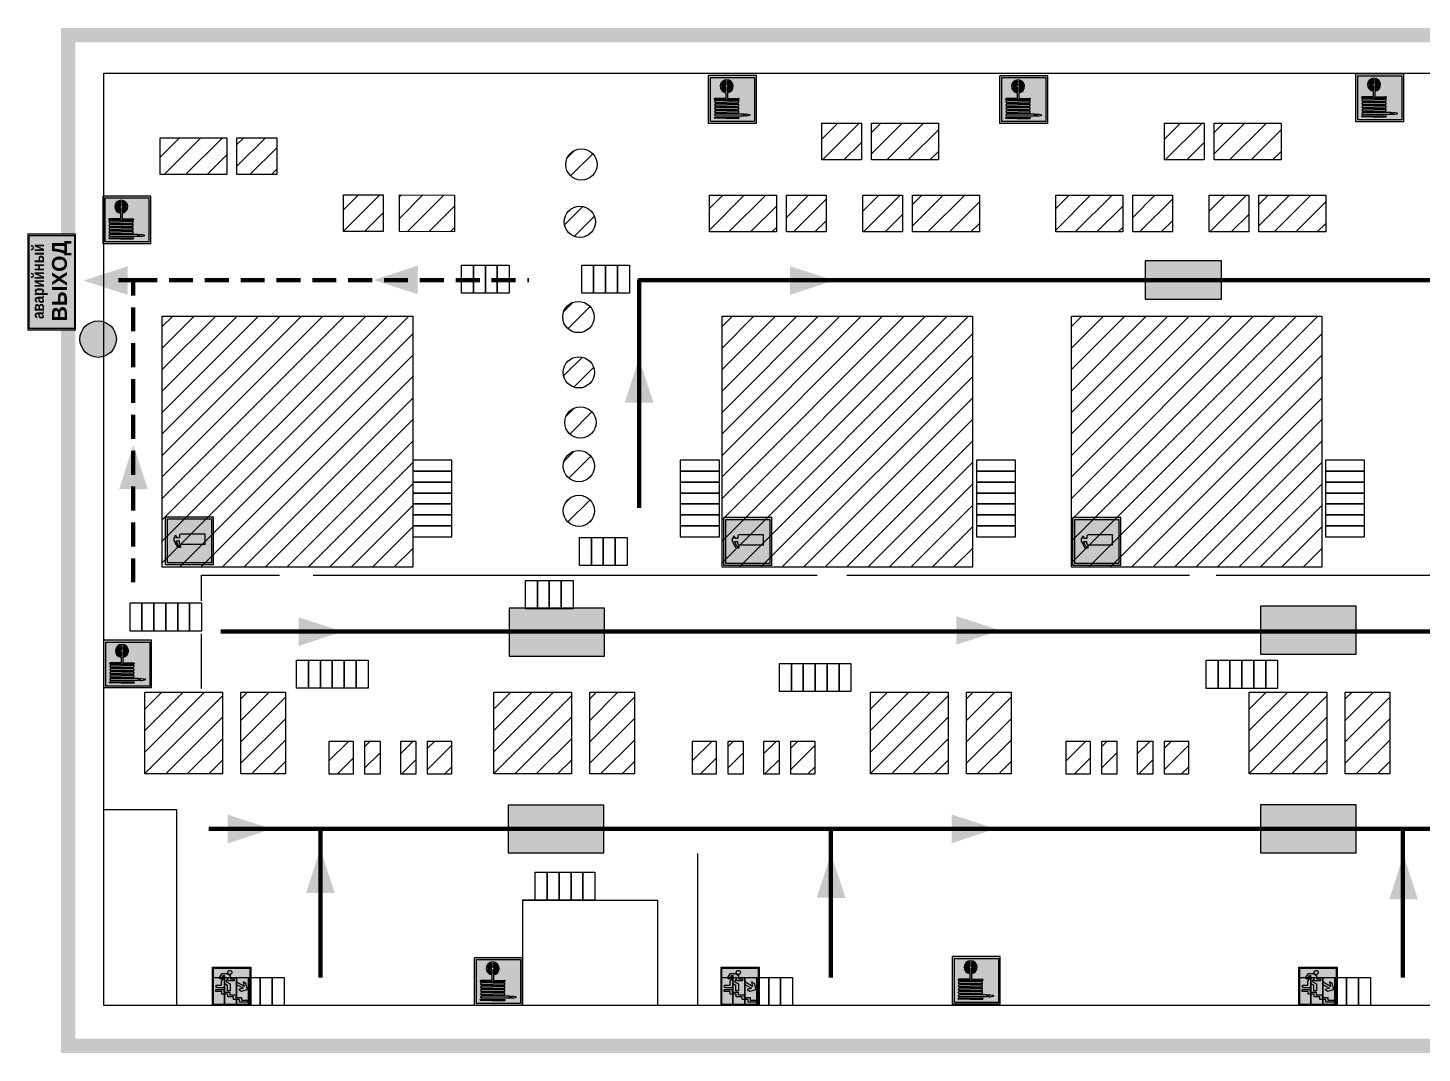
# Model space of a CAD drawing. Header units: millimetres. Extents: x 13114 to 67229, y 22859 to 38520.
# Drawn here: x 24168 to 24401.4, y 25104.1 to 25275.6 of the extents above; entities that cross this region are included whole.
import ezdxf

# ---------------------------------------------------------------- set-up
doc = ezdxf.new("R2010")
doc.units = ezdxf.units.MM
doc.linetypes.add('{ Wide Dash }', pattern=[12, 4, -2, 4, -2])
doc.layers.add('План_Штампы', color=7, linetype='Continuous')
doc.styles.add('обычный', font='arial.ttf')
pattern_1 = [(45, (1196.5, 21661.3377), (-1.79605122, 1.79605122), [])]
pattern_2 = [(45, (1257.2977, 21661.3377), (-1.79605122, 1.79605122), [])]
pattern_3 = [(45, (1319.872, 21661.3377), (-1.79605122, 1.79605122), [])]

# ---------------------------------------------------------------- blocks, each defined once
blk = doc.blocks.new('вниз')
at = {"lineweight": 0, "true_color": 0xffffff}
h = blk.add_hatch(color=7, dxfattribs=at)
h.dxf.hatch_style = 1
h.paths.add_polyline_path([(40994.51, -4472.22), (40986.51, -4472.22), (40986.51, -4480.22), (40994.51, -4480.22)])
h.paths.add_polyline_path([(40994.31, -4472.42), (40994.31, -4480.01), (40986.71, -4480.01), (40986.71, -4472.42)], flags=16)
h.paths.add_polyline_path([(40988.43, -4473.53), (40989.43, -4473.53), (40990.19, -4473.96), (40990.19, -4474.6), (40991, -4474.6), (40991, -4475.06), (40989.73, -4475.06), (40989.73, -4474.46), (40989.3, -4475.18), (40990.17, -4475.7), (40990.17, -4477.11), (40989.63, -4477.11), (40989.63, -4476.01), (40988.94, -4475.59), (40988.94, -4476.46), (40988.94, -4476.46), (40987.47, -4476.46), (40987.26, -4476.46), (40987.26, -4475.92), (40988.4, -4475.92), (40988.4, -4475.2), (40989.1, -4473.99), (40988.66, -4473.99), (40988.24, -4474.7), (40987.86, -4474.47), (40988.41, -4473.56)], flags=0)
h.paths.add_polyline_path([(40990.55, -4473.29, -1), (40989.69, -4473.29, -1)], flags=0)
h.paths.add_polyline_path([(40988.85, -4476.89), (40988.85, -4477.43), (40990.1, -4477.43), (40990.1, -4477.99), (40991.34, -4477.99), (40991.34, -4478.54), (40992.59, -4478.54), (40992.59, -4479.09), (40993.83, -4479.09), (40993.83, -4479.52), (40992.17, -4479.52), (40992.17, -4478.97), (40990.91, -4478.97), (40990.91, -4478.41), (40989.68, -4478.41), (40989.68, -4477.86), (40988.43, -4477.86), (40988.43, -4477.31), (40987.6, -4477.31), (40987.18, -4477.31), (40987.18, -4476.89)], flags=0)
h.paths.add_polyline_path([(40991.61, -4475.33), (40993.12, -4476.2), (40992.9, -4475.27), (40993.48, -4475.6), (40993.83, -4476.88), (40992.56, -4477.22), (40991.97, -4476.88), (40992.9, -4476.61), (40991.38, -4475.74), (40991.58, -4475.39)], flags=0)
h.paths.add_polyline_path([(40990.19, -4473.96), (40989.43, -4473.53), (40988.43, -4473.53), (40988.41, -4473.56), (40987.86, -4474.47), (40988.24, -4474.7), (40988.66, -4473.99), (40989.1, -4473.99), (40988.4, -4475.2), (40988.4, -4475.92), (40987.26, -4475.92), (40987.26, -4476.46), (40987.47, -4476.46), (40988.94, -4476.46), (40988.94, -4476.27), (40988.94, -4475.59), (40989.63, -4476.01), (40989.63, -4477.11), (40990.17, -4477.11), (40990.17, -4475.7), (40989.3, -4475.18), (40989.73, -4474.46), (40989.73, -4475.06), (40991, -4475.06), (40991, -4474.6), (40990.19, -4474.6)], flags=0)
h.paths.add_polyline_path([(40990.55, -4473.29, 1), (40989.69, -4473.29, 1)], flags=0)
h.paths.add_polyline_path([(40991.61, -4475.33), (40991.58, -4475.39), (40991.38, -4475.74), (40992.9, -4476.61), (40991.97, -4476.88), (40992.56, -4477.22), (40993.83, -4476.88), (40993.48, -4475.6), (40992.9, -4475.27), (40993.12, -4476.2)], flags=0)
h.paths.add_polyline_path([(40990.1, -4477.43), (40988.85, -4477.43), (40988.85, -4476.89), (40987.18, -4476.89), (40987.18, -4477.31), (40987.6, -4477.31), (40988.43, -4477.31), (40988.43, -4477.86), (40989.68, -4477.86), (40989.68, -4478.41), (40990.91, -4478.41), (40990.91, -4478.97), (40992.17, -4478.97), (40992.17, -4479.52), (40993.83, -4479.52), (40993.83, -4479.09), (40992.59, -4479.09), (40992.59, -4478.54), (40991.34, -4478.54), (40991.34, -4477.99), (40990.1, -4477.99)], flags=0)
at = {"lineweight": 0}
h = blk.add_hatch(color=126, dxfattribs=at)
h.dxf.hatch_style = 1
h.paths.add_polyline_path([(40994.31, -4472.42), (40986.71, -4472.42), (40986.71, -4480.01), (40994.31, -4480.01)])
h.paths.add_polyline_path([(40988.43, -4473.53), (40989.43, -4473.53), (40990.19, -4473.96), (40990.19, -4474.6), (40991, -4474.6), (40991, -4475.06), (40989.73, -4475.06), (40989.73, -4474.46), (40989.3, -4475.18), (40990.17, -4475.7), (40990.17, -4477.11), (40989.63, -4477.11), (40989.63, -4476.01), (40988.94, -4475.59), (40988.94, -4476.46), (40988.94, -4476.46), (40987.47, -4476.46), (40987.26, -4476.46), (40987.26, -4475.92), (40988.4, -4475.92), (40988.4, -4475.2), (40989.1, -4473.99), (40988.66, -4473.99), (40988.24, -4474.7), (40987.86, -4474.47), (40988.41, -4473.56)], flags=16)
h.paths.add_polyline_path([(40990.55, -4473.29, -1), (40989.69, -4473.29, -1)], flags=16)
h.paths.add_polyline_path([(40988.85, -4476.89), (40988.85, -4477.43), (40990.1, -4477.43), (40990.1, -4477.99), (40991.34, -4477.99), (40991.34, -4478.54), (40992.59, -4478.54), (40992.59, -4479.09), (40993.83, -4479.09), (40993.83, -4479.52), (40992.17, -4479.52), (40992.17, -4478.97), (40990.91, -4478.97), (40990.91, -4478.41), (40989.68, -4478.41), (40989.68, -4477.86), (40988.43, -4477.86), (40988.43, -4477.31), (40987.6, -4477.31), (40987.18, -4477.31), (40987.18, -4476.89)], flags=16)
h.paths.add_polyline_path([(40991.61, -4475.33), (40993.12, -4476.2), (40992.9, -4475.27), (40993.48, -4475.6), (40993.83, -4476.88), (40992.56, -4477.22), (40991.97, -4476.88), (40992.9, -4476.61), (40991.38, -4475.74), (40991.58, -4475.39)], flags=16)
at = {"lineweight": 0, "true_color": 0xffffff}
h = blk.add_hatch(color=7, dxfattribs=at)
h.dxf.hatch_style = 1
h.paths.add_polyline_path([(40989.73, -4474.46), (40989.73, -4475.06), (40991, -4475.06), (40991, -4474.6), (40990.19, -4474.6), (40990.19, -4473.96), (40989.43, -4473.53), (40988.43, -4473.53), (40988.41, -4473.56), (40987.86, -4474.47), (40988.24, -4474.7), (40988.66, -4473.99), (40989.1, -4473.99), (40988.4, -4475.2), (40988.4, -4475.92), (40987.26, -4475.92), (40987.26, -4476.46), (40987.47, -4476.46), (40988.94, -4476.46), (40988.94, -4475.59), (40989.63, -4476.01), (40989.63, -4477.11), (40990.17, -4477.11), (40990.17, -4475.7), (40989.3, -4475.18)])
h.paths.add_polyline_path([(40989.69, -4473.29, 1), (40990.55, -4473.29, 1)])
h.paths.add_polyline_path([(40991.61, -4475.33), (40991.58, -4475.39), (40991.38, -4475.74), (40992.9, -4476.61), (40991.97, -4476.88), (40992.56, -4477.22), (40993.83, -4476.88), (40993.48, -4475.6), (40992.9, -4475.27), (40993.12, -4476.2)])
h.paths.add_polyline_path([(40990.1, -4477.43), (40988.85, -4477.43), (40988.85, -4476.89), (40987.18, -4476.89), (40987.18, -4477.31), (40987.6, -4477.31), (40988.43, -4477.31), (40988.43, -4477.86), (40989.68, -4477.86), (40989.68, -4478.41), (40990.91, -4478.41), (40990.91, -4478.97), (40992.17, -4478.97), (40992.17, -4479.52), (40993.83, -4479.52), (40993.83, -4479.09), (40992.59, -4479.09), (40992.59, -4478.54), (40991.34, -4478.54), (40991.34, -4477.99), (40990.1, -4477.99)])
at = {"color": 126, "lineweight": 0}
for points in [[(40986.51, -4472.22), (40994.51, -4472.22), (40994.51, -4480.22), (40986.51, -4480.22)], [(40986.71, -4472.42), (40994.31, -4472.42), (40994.31, -4480.01), (40986.71, -4480.01)]]:
    blk.add_lwpolyline(points, close=True, dxfattribs=at)
for points in [[(40987.47, -4476.46), (40987.26, -4476.46), (40987.26, -4475.92), (40988.4, -4475.92), (40988.4, -4475.2), (40989.1, -4473.99), (40988.66, -4473.99), (40988.24, -4474.7), (40987.86, -4474.47), (40988.41, -4473.56), (40988.43, -4473.53), (40989.43, -4473.53), (40990.19, -4473.96), (40990.19, -4474.6), (40991, -4474.6), (40991, -4475.06), (40989.73, -4475.06), (40989.73, -4474.46), (40989.3, -4475.18), (40990.17, -4475.7), (40990.17, -4477.11), (40989.63, -4477.11), (40989.63, -4476.01), (40988.94, -4475.59), (40988.94, -4476.46)], [(40991.58, -4475.39), (40991.38, -4475.74), (40992.9, -4476.61), (40991.97, -4476.88), (40992.56, -4477.22), (40993.83, -4476.88), (40993.48, -4475.6), (40992.9, -4475.27), (40993.12, -4476.2), (40991.61, -4475.33), (40991.58, -4475.39)], [(40987.6, -4477.31), (40987.18, -4477.31), (40987.18, -4476.89), (40988.85, -4476.89), (40988.85, -4477.43), (40990.1, -4477.43), (40990.1, -4477.99), (40991.34, -4477.99), (40991.34, -4478.54), (40992.59, -4478.54), (40992.59, -4479.09), (40993.83, -4479.09), (40993.83, -4479.52), (40992.17, -4479.52), (40992.17, -4478.97), (40990.91, -4478.97), (40990.91, -4478.41), (40989.68, -4478.41), (40989.68, -4477.86), (40988.43, -4477.86), (40988.43, -4477.31), (40987.6, -4477.31)], [(40987.47, -4476.46), (40988.94, -4476.46), (40988.94, -4476.27)]]:
    blk.add_lwpolyline(points, dxfattribs=at)
blk.add_circle((40990.12, -4473.29), 0.432, dxfattribs=at)
blk = doc.blocks.new('A$C32E8229D')
at = {"true_color": 0xffffff}
blk.add_hatch(color=7, dxfattribs=at).paths.add_polyline_path([(0, 0), (0, -8), (16, -8), (16, 0)])
h = blk.add_hatch(color=126)
h.paths.add_polyline_path([(0.2, -0.2), (15.8, -0.2), (15.8, -7.8), (0.2, -7.8)])
h.paths.add_polyline_path([(13.49, -2.05), (12.08, -2.05), (11.37, -2.63, 0.162397), (11.29, -2.84), (11.29, -3.63), (10.35, -3.63), (10.35, -4.05), (11.68, -4.05), (11.68, -3.48), (12.26, -4.28), (11.29, -5.1), (11.29, -6.78), (11.85, -6.78), (11.85, -5.44), (12.8, -4.64), (12.8, -5.94), (14.46, -5.94), (14.46, -5.39), (13.45, -5.39), (13.45, -3.97), (12.46, -2.59), (13.15, -2.59), (13.69, -3.34), (14.18, -3)], flags=16)
h.paths.add_polyline_path([(10.74, -1.82, 1), (11.8, -1.82, 1)], flags=16)
h.paths.add_polyline_path([(9.39, -3.59), (5.99, -3.59), (6.56, -3.03), (5.91, -3.03), (5.1, -3.83), (5.91, -4.64), (6.56, -4.64), (5.99, -4.09), (9.39, -4.09)], flags=16)
h.paths.add_polyline_path([(4.29, -1.08), (1.72, -1.08), (1.72, -6.6), (4.29, -6.6)], flags=16)
at = {"color": 126}
blk.add_lwpolyline([(16, -8), (0, -8), (0, 0), (16, 0)], close=True, dxfattribs=at)
blk = doc.blocks.new('A$C7B8C2D5B')
at = {"lineweight": 0}
h = blk.add_hatch(color=5, dxfattribs=at)
h.dxf.hatch_style = 1
h.paths.add_polyline_path([(1.4, -3.02, 1), (-2.11, -3.02, 1)])
at = {"color": 5, "lineweight": 0}
blk.add_circle((-0.36, -3.02), 1.75, dxfattribs=at)
blk = doc.blocks.new('A$C41C009D9')
at = {"true_color": 0xffffff}
blk.add_hatch(color=7, dxfattribs=at).paths.add_polyline_path([(0, 8), (-16, 8), (-16, 0), (0, 0)])
h = blk.add_hatch(color=126)
h.dxf.hatch_style = 1
h.paths.add_polyline_path([(-15.8, 7.8), (-15.8, 0.2), (-0.2, 0.2), (-0.2, 7.8)])
at = {"color": 126}
for points in [[(-16, 0), (0, 0), (0, 8), (-16, 8)], [(-16, 0), (0, 0), (0, 8), (-16, 8)], [(-15.8, 7.8), (-0.2, 7.8), (-0.2, 0.2), (-15.8, 0.2)]]:
    blk.add_lwpolyline(points, close=True, dxfattribs=at)
at = {"color": 7, "true_color": 0xffffff, "insert": (-15.8, 7.3), "char_height": 2.5, "width": 15.5999, "attachment_point": 1, "style": 'обычный'}
blk.add_mtext('\\pi1.6133;{\\fArial|b1|i0|c204|p34;\\H0.8x;\\W0.8;аварийный\\H1.25x;\\W1;\\P\\pi1.2327;ВЫХОД}', dxfattribs=at)
blk = doc.blocks.new('A$C37112FD5')
at = {"true_color": 0xf5f5ff}
h = blk.add_hatch(color=7, dxfattribs=at)
h.dxf.hatch_style = 1
h.paths.add_polyline_path([(12.8, -7.4), (0, -7.4), (0, -20.2), (12.8, -20.2)])
h.paths.add_polyline_path([(12.29, -7.91), (12.29, -19.69), (0.51, -19.69), (0.51, -7.91)], flags=16)
h.paths.add_polyline_path([(4.98, -9.04, -0.42597), (5.17, -9.22), (5.17, -12.25), (5.17, -15.29, -0.432244), (4.98, -15.47), (4.83, -15.47, -0.42597), (4.64, -15.29), (4.64, -12.25), (4.64, -9.22, -0.432244), (4.83, -9.04)], flags=0)
h.paths.add_polyline_path([(4.28, -9.22), (4.28, -12.25), (4.28, -15.29, -0.432244), (4.09, -15.47), (3.94, -15.47, -0.42597), (3.75, -15.29), (3.75, -12.25), (3.75, -9.22, -0.432244), (3.94, -9.04), (4.09, -9.04, -0.42597)], flags=0)
h.paths.add_polyline_path([(5.72, -9.04), (5.87, -9.04, -0.42597), (6.06, -9.22), (6.06, -12.25), (6.06, -15.29, -0.432244), (5.87, -15.47), (5.72, -15.47, -0.42597), (5.53, -15.29), (5.53, -12.25), (5.53, -9.22, -0.432244)], flags=0)
h.paths.add_polyline_path([(6.42, -8.9), (6.5, -8.9, -0.42597), (6.69, -9.08), (6.69, -12.03), (8.21, -12.03, -15.824349), (8.21, -12.47), (6.69, -12.47), (6.69, -15.42, -0.432244), (6.5, -15.6), (6.42, -15.6)], flags=0)
h.paths.add_polyline_path([(3.39, -9.22), (3.39, -12.25), (3.39, -15.29, -0.432244), (3.2, -15.47), (3.05, -15.47, -0.42597), (2.85, -15.29), (2.85, -12.25), (2.85, -9.22, -0.432244), (3.05, -9.04), (3.2, -9.04, -0.42597)], flags=0)
h.paths.add_polyline_path([(2.5, -9.22), (2.5, -16.71), (1.96, -16.71), (1.96, -9.22, -0.432244), (2.15, -9.04), (2.31, -9.04, -0.42597)], flags=0)
h.paths.add_polyline_path([(1.61, -8.9), (1.61, -15.6), (1.57, -15.6, -0.42597), (1.37, -15.42), (1.37, -12.03), (1.37, -9.09, -0.432244), (1.57, -8.9)], flags=0)
h.paths.add_polyline_path([(9.76, -10.81), (9.76, -12.03), (8.49, -12.03, -0.336371)], flags=0)
h.paths.add_polyline_path([(8.49, -12.47), (9.76, -12.47), (9.76, -13.7, -0.336371)], flags=0)
h.paths.add_polyline_path([(10.11, -10.81, -0.336371), (11.38, -12.03), (10.11, -12.03)], flags=0)
h.paths.add_polyline_path([(10.11, -12.47), (11.38, -12.47, -0.336371), (10.11, -13.7)], flags=0)
h.paths.add_polyline_path([(2.5, -16.84), (2.5, -17.05), (1.97, -17.05), (1.97, -16.84)], flags=0)
h.paths.add_polyline_path([(2.5, -17.24, -0.033778), (2.24, -18.6, -0.033778), (1.97, -17.24)], flags=0)
h = blk.add_hatch(color=242)
h.dxf.hatch_style = 1
h.paths.add_polyline_path([(12.29, -7.91), (0.51, -7.91), (0.51, -19.69), (12.29, -19.69)])
h.paths.add_polyline_path([(6.42, -15.6), (6.42, -8.9), (6.5, -8.9, -0.42597), (6.69, -9.08), (6.69, -12.03), (8.21, -12.03, -15.824349), (8.21, -12.47), (6.69, -12.47), (6.69, -15.42, -0.432244), (6.5, -15.6)], flags=16)
h.paths.add_polyline_path([(5.87, -15.47), (5.72, -15.47, -0.42597), (5.53, -15.29), (5.53, -12.25), (5.53, -9.22, -0.432244), (5.72, -9.04), (5.87, -9.04, -0.42597), (6.06, -9.22), (6.06, -12.25), (6.06, -15.29, -0.432244)], flags=16)
h.paths.add_polyline_path([(4.98, -15.47), (4.83, -15.47, -0.42597), (4.64, -15.29), (4.64, -12.25), (4.64, -9.22, -0.432244), (4.83, -9.04), (4.98, -9.04, -0.42597), (5.17, -9.22), (5.17, -12.25), (5.17, -15.29, -0.432244)], flags=16)
h.paths.add_polyline_path([(4.09, -15.47), (3.94, -15.47, -0.42597), (3.75, -15.29), (3.75, -12.25), (3.75, -9.22, -0.432244), (3.94, -9.04), (4.09, -9.04, -0.42597), (4.28, -9.22), (4.28, -12.25), (4.28, -15.29, -0.432244)], flags=16)
h.paths.add_polyline_path([(3.2, -15.47), (3.05, -15.47, -0.42597), (2.85, -15.29), (2.85, -12.25), (2.85, -9.22, -0.432244), (3.05, -9.04), (3.2, -9.04, -0.42597), (3.39, -9.22), (3.39, -12.25), (3.39, -15.29, -0.432244)], flags=16)
h.paths.add_polyline_path([(2.5, -17.05), (1.97, -17.05), (1.97, -16.84), (2.5, -16.84)], flags=16)
h.paths.add_polyline_path([(2.5, -17.24, -0.033778), (2.24, -18.6, -0.033778), (1.97, -17.24)], flags=16)
h.paths.add_polyline_path([(2.5, -16.71), (1.96, -16.71), (1.96, -9.22, -0.432244), (2.15, -9.04), (2.31, -9.04, -0.42597), (2.5, -9.22)], flags=16)
h.paths.add_polyline_path([(1.61, -15.6), (1.57, -15.6, -0.42597), (1.37, -15.42), (1.37, -12.03), (1.37, -9.09, -0.432244), (1.57, -8.9), (1.61, -8.9)], flags=16)
h.paths.add_polyline_path([(8.49, -12.47), (9.76, -12.47), (9.76, -13.7, -0.336371)], flags=0)
h.paths.add_polyline_path([(10.11, -13.7), (10.11, -12.47), (11.38, -12.47, -0.336371)], flags=0)
h.paths.add_polyline_path([(8.49, -12.03, -0.336371), (9.76, -10.81), (9.76, -12.03)], flags=0)
h.paths.add_polyline_path([(10.11, -12.03), (10.11, -10.81, -0.336371), (11.38, -12.03)], flags=0)
h = blk.add_hatch(color=7, dxfattribs=at)
h.dxf.hatch_style = 1
h.paths.add_polyline_path([(1.61, -8.9), (1.57, -8.9, 0.432244), (1.37, -9.09), (1.37, -12.03), (1.37, -15.42, 0.42597), (1.57, -15.6), (1.61, -15.6)])
h.paths.add_polyline_path([(2.5, -9.22, 0.42597), (2.31, -9.04), (2.15, -9.04, 0.432244), (1.96, -9.22), (1.96, -16.71), (2.5, -16.71)])
h.paths.add_polyline_path([(2.5, -16.84), (1.97, -16.84), (1.97, -17.05), (2.5, -17.05)])
h.paths.add_polyline_path([(2.5, -17.24), (1.97, -17.24, 0.033778), (2.24, -18.6, 0.033778)])
h.paths.add_polyline_path([(3.39, -12.25), (3.39, -9.22, 0.42597), (3.2, -9.04), (3.05, -9.04, 0.432244), (2.85, -9.22), (2.85, -12.25), (2.85, -15.29, 0.42597), (3.05, -15.47), (3.2, -15.47, 0.432244), (3.39, -15.29)])
h.paths.add_polyline_path([(4.28, -12.25), (4.28, -9.22, 0.42597), (4.09, -9.04), (3.94, -9.04, 0.432244), (3.75, -9.22), (3.75, -12.25), (3.75, -15.29, 0.42597), (3.94, -15.47), (4.09, -15.47, 0.432244), (4.28, -15.29)])
h.paths.add_polyline_path([(5.17, -12.25), (5.17, -9.22, 0.42597), (4.98, -9.04), (4.83, -9.04, 0.432244), (4.64, -9.22), (4.64, -12.25), (4.64, -15.29, 0.42597), (4.83, -15.47), (4.98, -15.47, 0.432244), (5.17, -15.29)])
h.paths.add_polyline_path([(6.06, -12.25), (6.06, -9.22, 0.42597), (5.87, -9.04), (5.72, -9.04, 0.432244), (5.53, -9.22), (5.53, -12.25), (5.53, -15.29, 0.42597), (5.72, -15.47), (5.87, -15.47, 0.432244), (6.06, -15.29)])
h.paths.add_polyline_path([(6.69, -12.47), (8.21, -12.47, 15.824349), (8.21, -12.03), (6.69, -12.03), (6.69, -9.08, 0.42597), (6.5, -8.9), (6.42, -8.9), (6.42, -15.6), (6.5, -15.6, 0.432244), (6.69, -15.42)])
h.paths.add_polyline_path([(8.49, -12.47), (9.76, -12.47), (9.76, -13.7, -0.336371)], flags=16)
h.paths.add_polyline_path([(8.49, -12.03, -0.336371), (9.76, -10.81), (9.76, -12.03)], flags=16)
h.paths.add_polyline_path([(10.11, -12.47), (11.38, -12.47, -0.336371), (10.11, -13.7)], flags=16)
h.paths.add_polyline_path([(10.11, -12.03), (10.11, -10.81, -0.336371), (11.38, -12.03)], flags=16)
h = blk.add_hatch(color=242)
h.dxf.hatch_style = 1
h.paths.add_polyline_path([(9.76, -10.81, 0.336371), (8.49, -12.03), (9.76, -12.03)])
h.paths.add_polyline_path([(10.11, -10.81), (10.11, -12.03), (11.38, -12.03, 0.336371)])
h.paths.add_polyline_path([(11.38, -12.47), (10.11, -12.47), (10.11, -13.7, 0.336371)])
h.paths.add_polyline_path([(9.76, -12.47), (8.49, -12.47, 0.336371), (9.76, -13.7)])
at = {"color": 242, "lineweight": 5}
for p, q in [((0, -20.2), (0, -7.4)), ((0, -7.4), (12.8, -7.4)), ((12.8, -20.2), (12.8, -7.4)), ((1.37, -12.03), (1.37, -9.08)), ((1.57, -8.9), (1.61, -8.9)), ((1.61, -8.9), (1.61, -15.6)), ((1.96, -16.71), (1.96, -9.22)), ((2.15, -9.04), (2.31, -9.04)), ((2.5, -16.71), (2.5, -9.22)), ((2.85, -12.25), (2.85, -9.22)), ((3.05, -9.04), (3.2, -9.04)), ((3.39, -12.25), (3.39, -9.22)), ((3.75, -12.25), (3.75, -9.22)), ((3.94, -9.04), (4.09, -9.04)), ((4.28, -12.25), (4.28, -9.22)), ((4.64, -12.25), (4.64, -9.22)), ((4.83, -9.04), (4.98, -9.04)), ((5.17, -12.25), (5.17, -9.22)), ((5.53, -12.25), (5.53, -9.22)), ((5.72, -9.04), (5.87, -9.04)), ((6.06, -12.25), (6.06, -9.22)), ((6.42, -8.9), (6.42, -15.6)), ((6.5, -8.9), (6.42, -8.9)), ((6.69, -12.03), (6.69, -9.08)), ((9.76, -10.81), (9.76, -12.03)), ((10.11, -10.81), (10.11, -12.03)), ((1.37, -12.03), (1.37, -15.42)), ((2.85, -12.25), (2.85, -15.29)), ((3.39, -12.25), (3.39, -15.29)), ((3.75, -12.25), (3.75, -15.29)), ((4.28, -12.25), (4.28, -15.29)), ((4.64, -12.25), (4.64, -15.29)), ((5.17, -12.25), (5.17, -15.29)), ((5.53, -12.25), (5.53, -15.29)), ((6.06, -12.25), (6.06, -15.29)), ((8.21, -12.03), (6.69, -12.03)), ((8.21, -12.47), (6.69, -12.47)), ((6.69, -12.47), (6.69, -15.42)), ((9.76, -12.03), (8.49, -12.03)), ((9.76, -12.47), (8.49, -12.47)), ((9.76, -12.47), (9.76, -13.7)), ((11.38, -12.03), (10.11, -12.03)), ((11.38, -12.47), (10.11, -12.47)), ((10.11, -12.47), (10.11, -13.7)), ((1.57, -15.6), (1.61, -15.6)), ((1.96, -16.71), (2.5, -16.71)), ((1.97, -16.84), (2.5, -16.84)), ((1.97, -17.05), (1.97, -16.84)), ((2.5, -17.05), (1.97, -17.05)), ((1.97, -17.24), (2.5, -17.24)), ((2.5, -16.84), (2.5, -17.05)), ((3.05, -15.47), (3.2, -15.47)), ((3.94, -15.47), (4.09, -15.47)), ((4.83, -15.47), (4.98, -15.47)), ((5.72, -15.47), (5.87, -15.47)), ((6.42, -15.6), (6.5, -15.6)), ((0, -20.2), (12.8, -20.2))]:
    blk.add_line(p, q, dxfattribs=at)
blk.add_lwpolyline([(0.51, -7.91), (12.29, -7.91), (12.29, -19.69), (0.51, -19.69)], close=True, dxfattribs=at)
for centre, radius, start, end in [((1.56, -9.09), 0.182, 87.1027, 180.6071), ((2.15, -9.22), 0.182, 87.1027, 180.6071), ((2.32, -9.22), 0.182, 359.3929, 92.8973), ((3.04, -9.22), 0.182, 87.1027, 180.6071), ((3.21, -9.22), 0.182, 359.3929, 92.8973), ((3.93, -9.22), 0.182, 87.1027, 180.6071), ((4.1, -9.22), 0.182, 359.3929, 92.8973), ((4.82, -9.22), 0.182, 87.1027, 180.6071), ((4.99, -9.22), 0.182, 359.3929, 92.8973), ((5.71, -9.22), 0.182, 87.1027, 180.6071), ((5.88, -9.22), 0.182, 359.3929, 92.8973), ((6.51, -9.09), 0.182, 359.3929, 92.8973), ((9.93, -12.25), 1.74, 187.2319, 172.7681), ((9.93, -12.25), 1.46, 96.9927, 171.3585), ((9.93, -12.25), 1.46, 8.6415, 83.0073), ((9.93, -12.25), 1.46, 188.6415, 263.0073), ((9.93, -12.25), 1.46, 276.9927, 351.3585), ((1.56, -15.42), 0.182, 179.3929, 272.8973), ((12.17, -15.98), 10.27, 187.041, 194.7793), ((-7.7, -15.98), 10.27, 345.2207, 352.959), ((3.04, -15.29), 0.182, 179.3929, 272.8973), ((3.21, -15.29), 0.182, 267.1027, 0.6071), ((3.93, -15.29), 0.182, 179.3929, 272.8973), ((4.1, -15.29), 0.182, 267.1027, 0.6071), ((4.82, -15.29), 0.182, 179.3929, 272.8973), ((4.99, -15.29), 0.182, 267.1027, 0.6071), ((5.71, -15.29), 0.182, 179.3929, 272.8973), ((5.88, -15.29), 0.182, 267.1027, 0.6071), ((6.51, -15.42), 0.182, 267.1027, 0.6071)]:
    blk.add_arc(centre, radius, start, end, dxfattribs=at)
blk = doc.blocks.new('A$C3AD82952')
at = {"true_color": 0xf5f5ff}
h = blk.add_hatch(color=7, dxfattribs=at)
h.dxf.hatch_style = 1
h.paths.add_polyline_path([(8.21, 8.73, 0.414214), (7.89, 9.05), (7.22, 9.05), (7.22, 9.92), (7.59, 9.92, 1), (7.57, 10.36), (7.22, 10.36), (7.22, 10.6), (6.43, 10.6), (6.43, 10.36), (6.01, 10.36), (4.74, 9.59), (4.74, 8.69), (4.98, 8.73), (4.98, 9.26), (6.12, 9.91), (6.43, 9.91), (6.43, 9.05), (5.76, 9.05, 0.414214), (5.44, 8.73), (5.44, 2.2), (8.21, 2.2)], flags=0)
h.paths.add_polyline_path([(12.8, 12.8), (0, 12.8), (0, 0), (12.8, 0)])
h.paths.add_polyline_path([(0.51, 12.29), (12.29, 12.29), (12.29, 0.51), (0.51, 0.51)], flags=16)
h.paths.add_polyline_path([(4.74, 9.59), (6.01, 10.36), (6.43, 10.36), (6.43, 10.6), (7.22, 10.6), (7.22, 10.36), (7.59, 10.36, -0.94586), (7.59, 9.92), (7.22, 9.92), (7.22, 9.05), (7.89, 9.05, -0.414214), (8.21, 8.73), (8.21, 2.2), (5.44, 2.2), (5.44, 8.73, -0.414214), (5.76, 9.05), (6.43, 9.05), (6.43, 9.91), (6.12, 9.91), (4.98, 9.26), (4.98, 8.73), (4.74, 8.69)], flags=0)
h = blk.add_hatch(color=242)
h.dxf.hatch_style = 1
h.paths.add_polyline_path([(12.29, 12.29), (0.51, 12.29), (0.51, 0.51), (12.29, 0.51)])
h.paths.add_polyline_path([(4.74, 8.69), (4.74, 9.59), (6.01, 10.36), (6.43, 10.36), (6.43, 10.6), (7.22, 10.6), (7.22, 10.36), (7.59, 10.36, -0.94586), (7.59, 9.92), (7.22, 9.92), (7.22, 9.05), (7.89, 9.05, -0.414214), (8.21, 8.73), (8.21, 2.2), (5.44, 2.2), (5.44, 8.73, -0.414214), (5.76, 9.05), (6.43, 9.05), (6.43, 9.91), (6.12, 9.91), (4.98, 9.26), (4.98, 8.73)], flags=16)
h = blk.add_hatch(color=7, dxfattribs=at)
h.dxf.hatch_style = 1
h.paths.add_polyline_path([(8.21, 8.73, 0.414214), (7.89, 9.05), (7.22, 9.05), (7.22, 9.92), (7.59, 9.92, 1), (7.57, 10.36), (7.22, 10.36), (7.22, 10.6), (6.43, 10.6), (6.43, 10.36), (6.01, 10.36), (4.74, 9.59), (4.74, 8.69), (4.98, 8.73), (4.98, 9.26), (6.12, 9.91), (6.43, 9.91), (6.43, 9.05), (5.76, 9.05, 0.414214), (5.44, 8.73), (5.44, 2.2), (8.21, 2.2)])
at = {"color": 242, "lineweight": 5}
for p, q in [((0, 0), (0, 12.8)), ((0, 12.8), (12.8, 12.8)), ((12.8, 0), (12.8, 12.8)), ((6.01, 10.36), (4.74, 9.59)), ((4.74, 9.59), (4.74, 8.69)), ((4.74, 8.69), (4.98, 8.73)), ((4.98, 9.26), (6.12, 9.91)), ((4.98, 8.73), (4.98, 9.26)), ((5.44, 2.2), (5.44, 8.73)), ((5.76, 9.05), (6.43, 9.05)), ((6.01, 10.36), (6.43, 10.36)), ((6.12, 9.91), (6.43, 9.91)), ((7.22, 10.6), (6.43, 10.6)), ((6.43, 10.6), (6.43, 10.36)), ((6.43, 9.91), (6.43, 9.05)), ((7.22, 10.36), (7.22, 10.6)), ((7.59, 10.36), (7.22, 10.36)), ((7.22, 9.05), (7.22, 9.92)), ((7.59, 9.92), (7.22, 9.92)), ((7.89, 9.05), (7.22, 9.05)), ((8.21, 2.2), (8.21, 8.73)), ((0, 0), (12.8, 0)), ((5.44, 2.2), (8.21, 2.2))]:
    blk.add_line(p, q, dxfattribs=at)
blk.add_lwpolyline([(0.51, 12.29), (12.29, 12.29), (12.29, 0.51), (0.51, 0.51)], close=True, dxfattribs=at)
for centre, radius, start, end in [((5.76, 8.73), 0.32, 90, 180), ((7.58, 10.14), 0.223, 273.1875, 86.8125), ((7.89, 8.73), 0.32, 0, 90)]:
    blk.add_arc(centre, radius, start, end, dxfattribs=at)

msp = doc.modelspace()

# ---------------------------------------------------------------- hatches: boundary and pattern name
at = {"lineweight": 0}
h = msp.add_hatch(dxfattribs=at)
h.set_pattern_fill('ANSI31', color=256, scale=0.8)
h.set_pattern_definition(pattern_1)
h.paths.add_polyline_path([(24307.53, 25253.54), (24307.53, 25259.7), (24300.89, 25259.7), (24300.89, 25253.54)])
h.paths.add_polyline_path([(24320.41, 25253.54), (24320.41, 25259.7), (24309.21, 25259.7), (24309.21, 25253.54)])
h = msp.add_hatch(dxfattribs=at)
h.set_pattern_fill('ANSI31', color=256, scale=0.8)
h.set_pattern_definition([(45, (1253.895, 21661.3377), (-1.79605122, 1.79605122), [])])
h.paths.add_polyline_path([(24364.92, 25253.54), (24364.92, 25259.7), (24358.28, 25259.7), (24358.28, 25253.54)])
h.paths.add_polyline_path([(24377.8, 25253.54), (24377.8, 25259.7), (24366.6, 25259.7), (24366.6, 25253.54)])
h = msp.add_hatch(dxfattribs=at)
h.set_pattern_fill('ANSI31', color=256, scale=0.8)
h.set_pattern_definition(pattern_1)
h.paths.add_polyline_path([(24190.11, 25257.26), (24190.11, 25251.1), (24201.31, 25251.1), (24201.31, 25257.26)])
h.paths.add_polyline_path([(24209.64, 25257.26), (24202.99, 25257.26), (24202.99, 25251.1), (24209.64, 25251.1)])
h.paths.add_polyline_path([(24220.84, 25241.56), (24227.48, 25241.56), (24227.48, 25247.71), (24220.84, 25247.71)])
h.paths.add_polyline_path([(24239.41, 25241.49), (24239.41, 25247.64), (24230.17, 25247.71), (24230.17, 25241.56)])
h = msp.add_hatch(dxfattribs=at)
h.set_pattern_fill('ANSI31', color=256, scale=0.8)
h.set_pattern_definition(pattern_1)
h.paths.add_polyline_path([(24263.27, 25252.78, 1), (24258.03, 25252.78, 1)])
h.paths.add_polyline_path([(24263.01, 25243.19, 1), (24257.76, 25243.19, 1)])
h.paths.add_polyline_path([(24262.77, 25227.26, 1), (24257.53, 25227.26, 1)])
h.paths.add_polyline_path([(24257.61, 25218, 1), (24262.85, 25218, 1)])
h.paths.add_polyline_path([(24263.1, 25209.61, 1), (24257.86, 25209.61, 1)])
h.paths.add_polyline_path([(24262.85, 25202.31, 1), (24257.61, 25202.31, 1)])
h.paths.add_polyline_path([(24262.85, 25194.83, 1), (24257.61, 25194.83, 1)])
h = msp.add_hatch(dxfattribs=at)
h.set_pattern_fill('ANSI31', color=256, scale=0.8)
h.set_pattern_definition(pattern_1)
h.paths.add_polyline_path([(24293.3, 25241.49), (24293.3, 25247.64), (24282.1, 25247.64), (24282.1, 25241.49)])
h.paths.add_polyline_path([(24294.98, 25241.49), (24301.62, 25241.49), (24301.62, 25247.64), (24294.98, 25247.64)])
h = msp.add_hatch(dxfattribs=at)
h.set_pattern_fill('ANSI31', color=256, scale=0.8)
h.set_pattern_definition([(45, (1203.3837, 21649.281), (-1.79605122, 1.79605122), [])])
h.paths.add_polyline_path([(24314.41, 25241.49), (24314.41, 25247.64), (24307.77, 25247.64), (24307.77, 25241.49)])
h.paths.add_polyline_path([(24327.29, 25241.49), (24327.29, 25247.64), (24316.09, 25247.64), (24316.09, 25241.49)])
h = msp.add_hatch(dxfattribs=at)
h.set_pattern_fill('ANSI31', color=256, scale=0.8)
h.set_pattern_definition([(45, (1254.4731, 21661.3377), (-1.79605122, 1.79605122), [])])
h.paths.add_polyline_path([(24351.27, 25241.49), (24351.27, 25247.64), (24340.07, 25247.64), (24340.07, 25241.49)])
h.paths.add_polyline_path([(24352.95, 25241.49), (24359.59, 25241.49), (24359.59, 25247.64), (24352.95, 25247.64)])
h = msp.add_hatch(dxfattribs=at)
h.set_pattern_fill('ANSI31', color=256, scale=0.8)
h.set_pattern_definition([(45, (1261.357, 21649.281), (-1.79605122, 1.79605122), [])])
h.paths.add_polyline_path([(24372.38, 25241.49), (24372.38, 25247.64), (24365.74, 25247.64), (24365.74, 25241.49)])
h.paths.add_polyline_path([(24385.26, 25241.49), (24385.26, 25247.64), (24374.06, 25247.64), (24374.06, 25241.49)])
h = msp.add_hatch(dxfattribs=at)
h.set_pattern_fill('ANSI31', color=256, scale=0.8)
h.set_pattern_definition(pattern_1)
h.paths.add_polyline_path([(24190.49, 25185.4), (24232.41, 25185.4), (24232.41, 25227.4), (24190.49, 25227.4)])
h = msp.add_hatch(dxfattribs=at)
h.set_pattern_fill('ANSI31', color=256, scale=0.8)
h.set_pattern_definition([(45, (1290.1963, 21661.3377), (-1.79605122, 1.79605122), [])])
h.paths.add_polyline_path([(24284.19, 25185.4), (24326.1, 25185.4), (24326.1, 25227.4), (24284.19, 25227.4)])
h = msp.add_hatch(dxfattribs=at)
h.set_pattern_fill('ANSI31', color=256, scale=0.8)
h.set_pattern_definition([(45, (1348.706, 21661.3377), (-1.79605122, 1.79605122), [])])
h.paths.add_polyline_path([(24342.7, 25185.4), (24384.61, 25185.4), (24384.61, 25227.4), (24342.7, 25227.4)])
h = msp.add_hatch(dxfattribs=at)
h.set_pattern_fill('ANSI31', color=256, scale=0.8)
h.set_pattern_definition(pattern_1)
h.paths.add_polyline_path([(24187.55, 25150.79), (24200.56, 25150.79), (24200.56, 25164.48), (24187.55, 25164.48)])
h.paths.add_polyline_path([(24203.63, 25150.79), (24211.09, 25150.79), (24211.09, 25164.48), (24203.63, 25164.48)])
h = msp.add_hatch(dxfattribs=at)
h.set_pattern_fill('ANSI31', color=256, scale=0.8)
h.set_pattern_definition([(45, (1254.9216, 21661.3377), (-1.79605122, 1.79605122), [])])
h.paths.add_polyline_path([(24245.98, 25150.79), (24258.98, 25150.79), (24258.98, 25164.48), (24245.98, 25164.48)])
h.paths.add_polyline_path([(24262.05, 25150.79), (24269.52, 25150.79), (24269.52, 25164.48), (24262.05, 25164.48)])
h = msp.add_hatch(dxfattribs=at)
h.set_pattern_fill('ANSI31', color=256, scale=0.8)
h.set_pattern_definition([(45, (1317.9886, 21661.3377), (-1.79605122, 1.79605122), [])])
h.paths.add_polyline_path([(24309.04, 25150.79), (24322.05, 25150.79), (24322.05, 25164.48), (24309.04, 25164.48)])
h.paths.add_polyline_path([(24325.11, 25150.79), (24332.58, 25150.79), (24332.58, 25164.48), (24325.11, 25164.48)])
h = msp.add_hatch(dxfattribs=at)
h.set_pattern_fill('ANSI31', color=256, scale=0.8)
h.set_pattern_definition([(45, (1381.4105, 21661.3377), (-1.79605122, 1.79605122), [])])
h.paths.add_polyline_path([(24372.46, 25150.79), (24385.47, 25150.79), (24385.47, 25164.48), (24372.46, 25164.48)])
h.paths.add_polyline_path([(24388.54, 25150.79), (24396, 25150.79), (24396, 25164.48), (24388.54, 25164.48)])
h = msp.add_hatch(dxfattribs=at)
h.set_pattern_fill('ANSI31', color=256, scale=0.8)
h.set_pattern_definition(pattern_1)
h.paths.add_polyline_path([(24222.49, 25156.24), (24218.38, 25156.24), (24218.38, 25150.79), (24222.49, 25150.79)])
h.paths.add_polyline_path([(24227, 25156.24), (24224.35, 25156.24), (24224.35, 25150.79), (24227, 25150.79)])
h = msp.add_hatch(dxfattribs=at)
h.set_pattern_fill('ANSI31', color=256, scale=0.8)
h.set_pattern_definition(pattern_1)
h.paths.add_polyline_path([(24232.99, 25156.24), (24230.34, 25156.24), (24230.34, 25150.79), (24232.99, 25150.79)])
h.paths.add_polyline_path([(24238.97, 25156.24), (24234.85, 25156.24), (24234.85, 25150.79), (24238.97, 25150.79)])
h = msp.add_hatch(dxfattribs=at)
h.set_pattern_fill('ANSI31', color=256, scale=0.8)
h.set_pattern_definition(pattern_2)
h.paths.add_polyline_path([(24283.29, 25156.24), (24279.18, 25156.24), (24279.18, 25150.79), (24283.29, 25150.79)])
h.paths.add_polyline_path([(24287.8, 25156.24), (24285.15, 25156.24), (24285.15, 25150.79), (24287.8, 25150.79)])
h = msp.add_hatch(dxfattribs=at)
h.set_pattern_fill('ANSI31', color=256, scale=0.8)
h.set_pattern_definition(pattern_2)
h.paths.add_polyline_path([(24293.79, 25156.24), (24291.14, 25156.24), (24291.14, 25150.79), (24293.79, 25150.79)])
h.paths.add_polyline_path([(24299.77, 25156.24), (24295.65, 25156.24), (24295.65, 25150.79), (24299.77, 25150.79)])
h = msp.add_hatch(dxfattribs=at)
h.set_pattern_fill('ANSI31', color=256, scale=0.8)
h.set_pattern_definition(pattern_3)
h.paths.add_polyline_path([(24345.86, 25156.24), (24341.75, 25156.24), (24341.75, 25150.79), (24345.86, 25150.79)])
h.paths.add_polyline_path([(24350.37, 25156.24), (24347.72, 25156.24), (24347.72, 25150.79), (24350.37, 25150.79)])
h = msp.add_hatch(dxfattribs=at)
h.set_pattern_fill('ANSI31', color=256, scale=0.8)
h.set_pattern_definition(pattern_3)
h.paths.add_polyline_path([(24356.37, 25156.24), (24353.72, 25156.24), (24353.72, 25150.79), (24356.37, 25150.79)])
h.paths.add_polyline_path([(24362.34, 25156.24), (24358.23, 25156.24), (24358.23, 25150.79), (24362.34, 25150.79)])

# ---------------------------------------------------------------- linework, layer by layer
at = {"lineweight": 0, "const_width": 2.4}
for points in [[(24174.72, 25238.5), (24174.72, 25274.45), (24515.04, 25274.45)], [(24541.88, 25105.27), (24174.72, 25105.27), (24174.72, 25227.7)]]:
    msp.add_lwpolyline(points, dxfattribs=at)
at = {"lineweight": 0}
for points in [[(24180.67, 25234.81), (24180.67, 25268.06), (24551.51, 25268.06), (24551.51, 25105.27), (24551.66, 25105.27)], [(24541.88, 25105.27), (24541.88, 25112.03), (24180.67, 25112.03), (24180.67, 25234.81)], [(24197.03, 25179.78), (24197.03, 25184.06), (24210.1, 25184.06)], [(24215.77, 25184.06), (24300.1, 25184.06)], [(24305.1, 25184.06), (24362.43, 25184.06)], [(24366.93, 25184.06), (24422.96, 25184.06)], [(24197.03, 25165.1), (24197.03, 25174.23)], [(24192.93, 25112.03), (24192.93, 25144.81), (24180.67, 25144.81)], [(24280.13, 25112.03), (24280.13, 25137.46)], [(24252.93, 25129.67), (24250.78, 25129.67), (24250.78, 25112.03)], [(24250.78, 25129.67), (24273.37, 25129.67), (24273.37, 25112.03)]]:
    msp.add_lwpolyline(points, dxfattribs=at)
at = {"color": 126, "lineweight": 100, "true_color": 0x008754}
for points in [[(24270.33, 25195.35), (24270.33, 25233.44), (24524.69, 25233.44), (24524.69, 25187.63), (24542.21, 25187.63), (24542.21, 25263.74)], [(24200.3, 25174.63), (24542.21, 25174.63), (24542.21, 25124.63), (24546.58, 25120.52), (24546.58, 25110.73)], [(24198.29, 25141.61), (24542.21, 25141.61)], [(24216.98, 25141.61), (24216.98, 25116.73)], [(24302.4, 25141.61), (24302.4, 25116.73)], [(24398.18, 25141.61), (24398.18, 25116.73)]]:
    msp.add_lwpolyline(points, dxfattribs=at)
at = {"lineweight": 0}
for points in [[(24307.53, 25253.54), (24300.89, 25253.54), (24300.89, 25259.7), (24307.53, 25259.7)], [(24320.41, 25253.54), (24309.21, 25253.54), (24309.21, 25259.7), (24320.41, 25259.7)], [(24364.92, 25253.54), (24358.28, 25253.54), (24358.28, 25259.7), (24364.92, 25259.7)], [(24364.92, 25253.54), (24358.28, 25253.54), (24358.28, 25259.7), (24364.92, 25259.7)], [(24377.8, 25253.54), (24366.6, 25253.54), (24366.6, 25259.7), (24377.8, 25259.7)], [(24377.8, 25253.54), (24366.6, 25253.54), (24366.6, 25259.7), (24377.8, 25259.7)], [(24190.11, 25257.26), (24201.31, 25257.26), (24201.31, 25251.1), (24190.11, 25251.1)], [(24202.99, 25257.26), (24209.64, 25257.26), (24209.64, 25251.1), (24202.99, 25251.1)], [(24220.84, 25247.71), (24227.48, 25247.71), (24227.48, 25241.56), (24220.84, 25241.56)], [(24230.17, 25247.71), (24239.41, 25247.64), (24239.41, 25241.49), (24230.17, 25241.56)], [(24282.1, 25247.64), (24293.3, 25247.64), (24293.3, 25241.49), (24282.1, 25241.49)], [(24294.98, 25247.64), (24301.62, 25247.64), (24301.62, 25241.49), (24294.98, 25241.49)], [(24314.41, 25241.49), (24307.77, 25241.49), (24307.77, 25247.64), (24314.41, 25247.64)], [(24314.41, 25241.49), (24307.77, 25241.49), (24307.77, 25247.64), (24314.41, 25247.64)], [(24327.29, 25241.49), (24316.09, 25241.49), (24316.09, 25247.64), (24327.29, 25247.64)], [(24327.29, 25241.49), (24316.09, 25241.49), (24316.09, 25247.64), (24327.29, 25247.64)], [(24340.07, 25247.64), (24351.27, 25247.64), (24351.27, 25241.49), (24340.07, 25241.49)], [(24340.07, 25247.64), (24351.27, 25247.64), (24351.27, 25241.49), (24340.07, 25241.49)], [(24352.95, 25247.64), (24359.59, 25247.64), (24359.59, 25241.49), (24352.95, 25241.49)], [(24352.95, 25247.64), (24359.59, 25247.64), (24359.59, 25241.49), (24352.95, 25241.49)], [(24372.38, 25241.49), (24365.74, 25241.49), (24365.74, 25247.64), (24372.38, 25247.64)], [(24372.38, 25241.49), (24365.74, 25241.49), (24365.74, 25247.64), (24372.38, 25247.64)], [(24385.26, 25241.49), (24374.06, 25241.49), (24374.06, 25247.64), (24385.26, 25247.64)], [(24385.26, 25241.49), (24374.06, 25241.49), (24374.06, 25247.64), (24385.26, 25247.64)], [(24240.58, 25235.94), (24242.58, 25235.94), (24242.58, 25231.23), (24240.58, 25231.23)], [(24242.58, 25235.94), (24244.57, 25235.94), (24244.57, 25231.23), (24242.58, 25231.23)], [(24244.57, 25235.94), (24246.57, 25235.94), (24246.57, 25231.23), (24244.57, 25231.23)], [(24246.57, 25235.94), (24248.56, 25235.94), (24248.56, 25231.23), (24246.57, 25231.23)], [(24260.7, 25235.94), (24262.7, 25235.94), (24262.7, 25231.23), (24260.7, 25231.23)], [(24262.7, 25235.94), (24264.69, 25235.94), (24264.69, 25231.23), (24262.7, 25231.23)], [(24264.69, 25235.94), (24266.69, 25235.94), (24266.69, 25231.23), (24264.69, 25231.23)], [(24266.69, 25235.94), (24268.68, 25235.94), (24268.68, 25231.23), (24266.69, 25231.23)], [(24190.49, 25227.4), (24232.41, 25227.4), (24232.41, 25185.4), (24190.49, 25185.4)], [(24284.19, 25227.4), (24326.1, 25227.4), (24326.1, 25185.4), (24284.19, 25185.4)], [(24342.7, 25227.4), (24384.61, 25227.4), (24384.61, 25185.4), (24342.7, 25185.4)], [(24232.41, 25201.47), (24238.94, 25201.47), (24238.94, 25203.3), (24232.41, 25203.3)], [(24277.21, 25201.47), (24283.75, 25201.47), (24283.75, 25203.3), (24277.21, 25203.3)], [(24326.8, 25201.47), (24333.33, 25201.47), (24333.33, 25203.3), (24326.8, 25203.3)], [(24385.24, 25201.47), (24391.78, 25201.47), (24391.78, 25203.3), (24385.24, 25203.3)], [(24232.41, 25199.63), (24238.94, 25199.63), (24238.94, 25201.47), (24232.41, 25201.47)], [(24277.21, 25199.63), (24283.75, 25199.63), (24283.75, 25201.47), (24277.21, 25201.47)], [(24326.8, 25199.63), (24333.33, 25199.63), (24333.33, 25201.47), (24326.8, 25201.47)], [(24385.24, 25199.63), (24391.78, 25199.63), (24391.78, 25201.47), (24385.24, 25201.47)], [(24232.41, 25197.8), (24238.94, 25197.8), (24238.94, 25199.63), (24232.41, 25199.63)], [(24232.41, 25195.97), (24238.94, 25195.97), (24238.94, 25197.8), (24232.41, 25197.8)], [(24277.21, 25197.8), (24283.75, 25197.8), (24283.75, 25199.63), (24277.21, 25199.63)], [(24277.21, 25195.97), (24283.75, 25195.97), (24283.75, 25197.8), (24277.21, 25197.8)], [(24326.8, 25197.8), (24333.33, 25197.8), (24333.33, 25199.63), (24326.8, 25199.63)], [(24326.8, 25195.97), (24333.33, 25195.97), (24333.33, 25197.8), (24326.8, 25197.8)], [(24385.24, 25197.8), (24391.78, 25197.8), (24391.78, 25199.63), (24385.24, 25199.63)], [(24385.24, 25195.97), (24391.78, 25195.97), (24391.78, 25197.8), (24385.24, 25197.8)], [(24232.41, 25194.13), (24238.94, 25194.13), (24238.94, 25195.97), (24232.41, 25195.97)], [(24277.21, 25194.13), (24283.75, 25194.13), (24283.75, 25195.97), (24277.21, 25195.97)], [(24326.8, 25194.13), (24333.33, 25194.13), (24333.33, 25195.97), (24326.8, 25195.97)], [(24385.24, 25194.13), (24391.78, 25194.13), (24391.78, 25195.97), (24385.24, 25195.97)], [(24232.41, 25192.3), (24238.94, 25192.3), (24238.94, 25194.13), (24232.41, 25194.13)], [(24277.21, 25192.3), (24283.75, 25192.3), (24283.75, 25194.13), (24277.21, 25194.13)], [(24326.8, 25192.3), (24333.33, 25192.3), (24333.33, 25194.13), (24326.8, 25194.13)], [(24385.24, 25192.3), (24391.78, 25192.3), (24391.78, 25194.13), (24385.24, 25194.13)], [(24232.41, 25190.46), (24238.94, 25190.46), (24238.94, 25192.3), (24232.41, 25192.3)], [(24277.21, 25190.46), (24283.75, 25190.46), (24283.75, 25192.3), (24277.21, 25192.3)], [(24326.8, 25190.46), (24333.33, 25190.46), (24333.33, 25192.3), (24326.8, 25192.3)], [(24385.24, 25190.46), (24391.78, 25190.46), (24391.78, 25192.3), (24385.24, 25192.3)], [(24260.33, 25190.37), (24262.33, 25190.37), (24262.33, 25185.66), (24260.33, 25185.66)], [(24262.33, 25190.37), (24264.32, 25190.37), (24264.32, 25185.66), (24262.33, 25185.66)], [(24264.32, 25190.37), (24266.32, 25190.37), (24266.32, 25185.66), (24264.32, 25185.66)], [(24266.32, 25190.37), (24268.31, 25190.37), (24268.31, 25185.66), (24266.32, 25185.66)], [(24251.29, 25183.15), (24253.29, 25183.15), (24253.29, 25178.44), (24251.29, 25178.44)], [(24253.29, 25183.15), (24255.28, 25183.15), (24255.28, 25178.44), (24253.29, 25178.44)], [(24255.28, 25183.15), (24257.27, 25183.15), (24257.27, 25178.44), (24255.28, 25178.44)], [(24257.27, 25183.15), (24259.27, 25183.15), (24259.27, 25178.44), (24257.27, 25178.44)], [(24185.08, 25179.41), (24187.08, 25179.41), (24187.08, 25174.7), (24185.08, 25174.7)], [(24187.08, 25179.41), (24189.07, 25179.41), (24189.07, 25174.7), (24187.08, 25174.7)], [(24189.07, 25179.41), (24191.07, 25179.41), (24191.07, 25174.7), (24189.07, 25174.7)], [(24191.07, 25179.41), (24193.06, 25179.41), (24193.06, 25174.7), (24191.07, 25174.7)], [(24193.06, 25179.41), (24195.06, 25179.41), (24195.06, 25174.7), (24193.06, 25174.7)], [(24195.06, 25179.41), (24197.05, 25179.41), (24197.05, 25174.7), (24195.06, 25174.7)], [(24212.97, 25169.85), (24214.96, 25169.85), (24214.96, 25165.14), (24212.97, 25165.14)], [(24214.96, 25169.85), (24216.96, 25169.85), (24216.96, 25165.14), (24214.96, 25165.14)], [(24216.96, 25169.85), (24218.95, 25169.85), (24218.95, 25165.14), (24216.96, 25165.14)], [(24218.95, 25169.85), (24220.95, 25169.85), (24220.95, 25165.14), (24218.95, 25165.14)], [(24220.95, 25169.85), (24222.94, 25169.85), (24222.94, 25165.14), (24220.95, 25165.14)], [(24222.94, 25169.85), (24224.94, 25169.85), (24224.94, 25165.14), (24222.94, 25165.14)], [(24365.23, 25169.81), (24367.23, 25169.81), (24367.23, 25165.11), (24365.23, 25165.11)], [(24367.23, 25169.81), (24369.22, 25169.81), (24369.22, 25165.11), (24367.23, 25165.11)], [(24369.22, 25169.81), (24371.22, 25169.81), (24371.22, 25165.11), (24369.22, 25165.11)], [(24371.22, 25169.81), (24373.21, 25169.81), (24373.21, 25165.11), (24371.22, 25165.11)], [(24373.21, 25169.81), (24375.21, 25169.81), (24375.21, 25165.11), (24373.21, 25165.11)], [(24375.21, 25169.81), (24377.2, 25169.81), (24377.2, 25165.11), (24375.21, 25165.11)], [(24293.8, 25169.3), (24295.8, 25169.3), (24295.8, 25164.59), (24293.8, 25164.59)], [(24295.8, 25169.3), (24297.79, 25169.3), (24297.79, 25164.59), (24295.8, 25164.59)], [(24297.79, 25169.3), (24299.79, 25169.3), (24299.79, 25164.59), (24297.79, 25164.59)], [(24299.79, 25169.3), (24301.78, 25169.3), (24301.78, 25164.59), (24299.79, 25164.59)], [(24301.78, 25169.3), (24303.78, 25169.3), (24303.78, 25164.59), (24301.78, 25164.59)], [(24303.78, 25169.3), (24305.77, 25169.3), (24305.77, 25164.59), (24303.78, 25164.59)], [(24187.55, 25164.48), (24200.56, 25164.48), (24200.56, 25150.79), (24187.55, 25150.79)], [(24203.63, 25164.48), (24211.09, 25164.48), (24211.09, 25150.79), (24203.63, 25150.79)], [(24245.98, 25164.48), (24258.98, 25164.48), (24258.98, 25150.79), (24245.98, 25150.79)], [(24245.98, 25164.48), (24258.98, 25164.48), (24258.98, 25150.79), (24245.98, 25150.79)], [(24262.05, 25164.48), (24269.52, 25164.48), (24269.52, 25150.79), (24262.05, 25150.79)], [(24262.05, 25164.48), (24269.52, 25164.48), (24269.52, 25150.79), (24262.05, 25150.79)], [(24309.04, 25164.48), (24322.05, 25164.48), (24322.05, 25150.79), (24309.04, 25150.79)], [(24309.04, 25164.48), (24322.05, 25164.48), (24322.05, 25150.79), (24309.04, 25150.79)], [(24325.11, 25164.48), (24332.58, 25164.48), (24332.58, 25150.79), (24325.11, 25150.79)], [(24325.11, 25164.48), (24332.58, 25164.48), (24332.58, 25150.79), (24325.11, 25150.79)], [(24372.46, 25164.48), (24385.47, 25164.48), (24385.47, 25150.79), (24372.46, 25150.79)], [(24372.46, 25164.48), (24385.47, 25164.48), (24385.47, 25150.79), (24372.46, 25150.79)], [(24388.54, 25164.48), (24396, 25164.48), (24396, 25150.79), (24388.54, 25150.79)], [(24388.54, 25164.48), (24396, 25164.48), (24396, 25150.79), (24388.54, 25150.79)], [(24218.38, 25150.79), (24222.49, 25150.79), (24222.49, 25156.24), (24218.38, 25156.24)], [(24224.35, 25150.79), (24227, 25150.79), (24227, 25156.24), (24224.35, 25156.24)], [(24232.99, 25156.24), (24230.34, 25156.24), (24230.34, 25150.79), (24232.99, 25150.79)], [(24238.97, 25156.24), (24234.85, 25156.24), (24234.85, 25150.79), (24238.97, 25150.79)], [(24279.18, 25150.79), (24283.29, 25150.79), (24283.29, 25156.24), (24279.18, 25156.24)], [(24285.15, 25150.79), (24287.8, 25150.79), (24287.8, 25156.24), (24285.15, 25156.24)], [(24293.79, 25156.24), (24291.14, 25156.24), (24291.14, 25150.79), (24293.79, 25150.79)], [(24299.77, 25156.24), (24295.65, 25156.24), (24295.65, 25150.79), (24299.77, 25150.79)], [(24341.75, 25150.79), (24345.86, 25150.79), (24345.86, 25156.24), (24341.75, 25156.24)], [(24347.72, 25150.79), (24350.37, 25150.79), (24350.37, 25156.24), (24347.72, 25156.24)], [(24356.37, 25156.24), (24353.72, 25156.24), (24353.72, 25150.79), (24356.37, 25150.79)], [(24362.34, 25156.24), (24358.23, 25156.24), (24358.23, 25150.79), (24362.34, 25150.79)], [(24252.93, 25134.37), (24254.92, 25134.37), (24254.92, 25129.67), (24252.93, 25129.67)], [(24254.92, 25134.37), (24256.92, 25134.37), (24256.92, 25129.67), (24254.92, 25129.67)], [(24256.92, 25134.37), (24258.91, 25134.37), (24258.91, 25129.67), (24256.92, 25129.67)], [(24258.91, 25134.37), (24260.91, 25134.37), (24260.91, 25129.67), (24258.91, 25129.67)], [(24260.91, 25134.37), (24262.9, 25134.37), (24262.9, 25129.67), (24260.91, 25129.67)], [(24198.91, 25116.73), (24200.9, 25116.73), (24200.9, 25112.03), (24198.91, 25112.03)], [(24200.9, 25116.73), (24202.9, 25116.73), (24202.9, 25112.03), (24200.9, 25112.03)], [(24202.9, 25116.73), (24204.89, 25116.73), (24204.89, 25112.03), (24202.9, 25112.03)], [(24204.89, 25116.73), (24206.89, 25116.73), (24206.89, 25112.03), (24204.89, 25112.03)], [(24206.89, 25116.73), (24208.88, 25116.73), (24208.88, 25112.03), (24206.89, 25112.03)], [(24208.88, 25116.73), (24210.88, 25116.73), (24210.88, 25112.03), (24208.88, 25112.03)], [(24284.03, 25116.73), (24286.03, 25116.73), (24286.03, 25112.03), (24284.03, 25112.03)], [(24286.03, 25116.73), (24288.02, 25116.73), (24288.02, 25112.03), (24286.03, 25112.03)], [(24288.02, 25116.73), (24290.02, 25116.73), (24290.02, 25112.03), (24288.02, 25112.03)], [(24290.02, 25116.73), (24292.01, 25116.73), (24292.01, 25112.03), (24290.02, 25112.03)], [(24292.01, 25116.73), (24294, 25116.73), (24294, 25112.03), (24292.01, 25112.03)], [(24294, 25116.73), (24296, 25116.73), (24296, 25112.03), (24294, 25112.03)], [(24380.78, 25116.73), (24382.78, 25116.73), (24382.78, 25112.03), (24380.78, 25112.03)], [(24382.78, 25116.73), (24384.77, 25116.73), (24384.77, 25112.03), (24382.78, 25112.03)], [(24384.77, 25116.73), (24386.77, 25116.73), (24386.77, 25112.03), (24384.77, 25112.03)], [(24386.77, 25116.73), (24388.76, 25116.73), (24388.76, 25112.03), (24386.77, 25112.03)], [(24388.76, 25116.73), (24390.76, 25116.73), (24390.76, 25112.03), (24388.76, 25112.03)], [(24390.76, 25116.73), (24392.75, 25116.73), (24392.75, 25112.03), (24390.76, 25112.03)]]:
    msp.add_lwpolyline(points, close=True, dxfattribs=at)
at = {"color": 126, "linetype": '{ Wide Dash }', "lineweight": 100, "true_color": 0x008754}
for points in [[(24185.62, 25233.44), (24183.13, 25233.44)], [(24185.62, 25182.87), (24185.62, 25233.44), (24251.87, 25233.44)]]:
    msp.add_lwpolyline(points, dxfattribs=at)
at = {"lineweight": 0}
for centre in [(24260.65, 25252.78), (24260.39, 25243.19), (24260.15, 25227.26), (24260.23, 25218), (24260.48, 25209.61), (24260.23, 25202.31), (24260.23, 25194.83)]:
    msp.add_circle(centre, 2.62, dxfattribs=at)
at = {"layer": 'План_Штампы', "color": 126, "true_color": 0x008754}
for points in [[(24184.71, 25235.77), (24184.69, 25230.97), (24177.32, 25233.35)], [(24233.27, 25235.87), (24233.25, 25231.07), (24225.88, 25233.45)], [(24295.55, 25230.96), (24295.56, 25235.77), (24302.94, 25233.39)], [(24272.71, 25212.93), (24267.91, 25212.94), (24270.29, 25220.31)], [(24188.06, 25198.44), (24183.26, 25198.46), (24185.64, 25205.83)], [(24213.3, 25172.2), (24213.31, 25177.01), (24220.69, 25174.63)], [(24323.41, 25172.41), (24323.42, 25177.21), (24330.79, 25174.83)], [(24201.43, 25139.16), (24201.44, 25143.97), (24208.82, 25141.59)], [(24322.62, 25139.19), (24322.63, 25144), (24330.01, 25141.62)], [(24219.36, 25130.85), (24214.55, 25130.86), (24216.93, 25138.24)], [(24304.86, 25130.05), (24300.05, 25130.06), (24302.43, 25137.43)], [(24400.7, 25129.81), (24395.9, 25129.82), (24398.28, 25137.19)]]:
    msp.add_solid(points, dxfattribs=at)

# ---------------------------------------------------------------- block references
at = {"rotation": 90}
for name, p, xscale, yscale, zscale in [('A$C37112FD5', (24277.33, 25259.67), 0.6249984004534781, 0.6249984004534781, 0.6249984004534781), ('A$C37112FD5', (24326.1, 25259.65), 0.6249984004534781, 0.6249984004534781, 0.6249984004534781), ('A$C37112FD5', (24385.7, 25259.93), 0.6249984004534781, 0.6249984004534781, 0.6249984004534781), ('A$C37112FD5', (24175.95, 25239.51), 0.6249984004534781, 0.6249984004534781, 0.6249984004534781), ('A$C3AD82952', (24199.04, 25185.78), 0.625, 0.625, 0.625), ('A$C3AD82952', (24292.52, 25185.68), 0.625, 0.625, 0.625), ('A$C3AD82952', (24350.95, 25185.69), 0.625, 0.625, 0.625), ('A$C37112FD5', (24176.08, 25165.18), 0.6249984004534781, 0.6249984004534781, 0.6249984004534781), ('A$C37112FD5', (24238.15, 25112.03), 0.6249984004534781, 0.6249984004534781, 0.6249984004534781), ('A$C37112FD5', (24318.15, 25112.24), 0.6249984004534781, 0.6249984004534781, 0.6249984004534781)]:
    msp.add_blockref(name, p, dxfattribs=dict(at, xscale=xscale, yscale=yscale, zscale=zscale))
msp.add_blockref('A$C41C009D9', (24175.98, 25241.12), dxfattribs=at)
at = {"xscale": 1.741935482621193, "yscale": 1.741935482621193, "zscale": 1.741935482621193}
msp.add_blockref('A$C7B8C2D5B', (24180.37, 25228.82), dxfattribs=at)
at = {"xscale": -1}
for p in [(24390.34, 25178.85), (24264.53, 25178.52), (24264.4, 25145.56), (24390.34, 25145.6)]:
    msp.add_blockref('A$C32E8229D', p, dxfattribs=at)
at = {"color": 126, "true_color": 0x008754, "xscale": 0.8, "yscale": 0.8, "zscale": 0.8}
for p in [(-8590.3, 28696.2), (-8505.18, 28696.2), (-8408.43, 28696.2)]:
    msp.add_blockref('вниз', p, dxfattribs=at)
at = {"layer": 'План_Штампы', "color": 126, "true_color": 0x008754, "xscale": -0.8, "yscale": 0.8, "zscale": 0.8}
msp.add_blockref('A$C32E8229D', (24367.84, 25236.65), dxfattribs=at)

doc.saveas('drawing.dxf')
